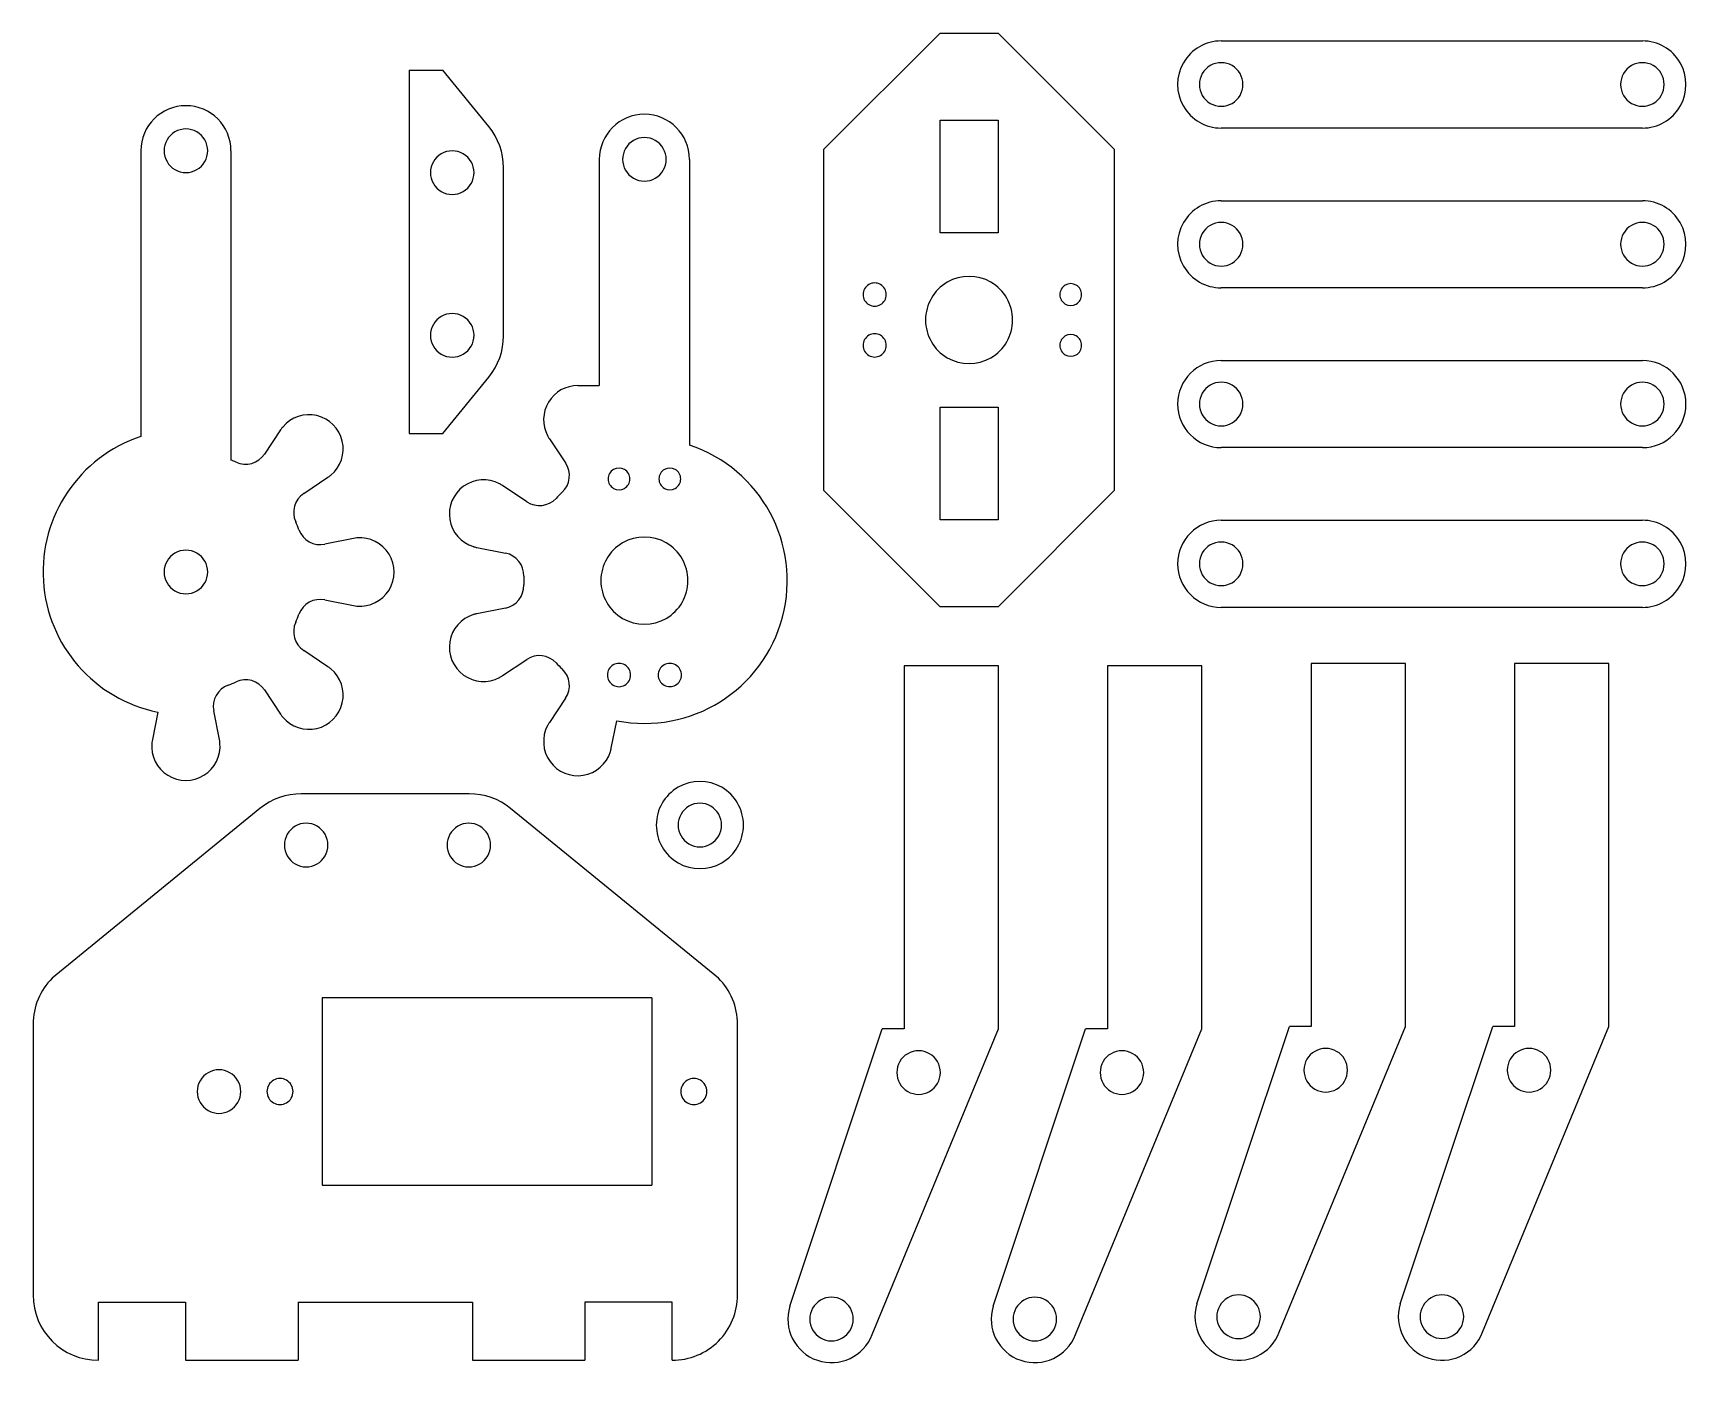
# Model space of a CAD drawing. Extents: x 13 to 336, y 567 to 827.
import ezdxf

# ---------------------------------------------------------------- set-up
doc = ezdxf.new("R2010")
doc.units = 0
doc.layers.get('0').update_dxf_attribs({"linetype": 'CONTINUOUS'})

msp = doc.modelspace()

# ---------------------------------------------------------------- linework, layer by layer
at = {"color": 1}
for points in [[(167.07933, 804.763773), (189.756503, 827.440938)], [(189.756503, 827.440938), (201.095085, 827.440938)], [(223.77225, 804.763773), (201.095085, 827.440938)], [(244.63254, 825.917838), (326.837265, 825.917838)], [(86.130982, 820.195263), (86.130982, 749.329121), (92.730503, 749.329121)], [(86.130982, 820.195263), (92.730503, 820.195263)], [(101.684453, 809.219238), (92.730503, 820.195263)], [(326.837265, 808.909961), (244.63254, 808.909961)], [(33.766197, 804.479351), (33.766197, 748.720069)], [(51.369347, 804.479351), (51.369347, 744.126056)], [(167.07933, 738.149599), (167.07933, 804.763773)], [(223.77225, 804.763773), (223.77225, 738.149599)], [(104.55618, 768.368396), (104.55618, 801.155981)], [(123.26001, 802.800033), (123.26001, 758.664499)], [(140.863163, 802.800033), (140.863163, 747.040744)], [(244.63254, 794.736738), (326.837265, 794.736738)], [(326.837265, 777.728861), (244.63254, 777.728861)], [(244.63254, 763.555631), (326.837265, 763.555631)], [(92.730503, 749.329121), (101.684453, 760.305139)], [(119.056703, 758.664499), (123.26001, 758.664499)], [(61.044834, 750.004504), (57.899927, 745.284716)], [(113.513385, 748.277644), (116.670398, 743.565949)], [(326.837265, 746.547761), (244.63254, 746.547761)], [(65.577864, 737.606779), (70.297652, 740.751686)], [(109.090942, 735.986494), (104.379247, 739.143506)], [(167.07933, 738.149599), (189.756503, 715.472434)], [(201.095085, 715.472434), (223.77225, 738.149599)], [(244.63254, 732.374531), (326.837265, 732.374531)], [(75.938595, 728.919071), (69.679832, 727.703749)], [(99.371655, 727.054121), (104.935673, 725.954786)], [(69.679832, 716.845511), (75.938595, 715.630189)], [(104.935673, 715.235824), (99.371655, 714.136496)], [(201.095085, 715.472434), (189.756503, 715.472434)], [(326.837265, 715.366654), (244.63254, 715.366654)], [(70.297652, 703.797566), (65.577864, 706.942474)], [(104.379247, 702.047104), (109.090942, 705.204116)], [(280.620637, 633.556031), (280.620637, 704.422174), (262.19544, 704.422174), (262.19544, 633.556031), (257.943465, 633.556031)], [(320.305673, 633.556031), (320.305673, 704.422174), (301.880475, 704.422174), (301.880475, 633.556031), (297.628508, 633.556031)], [(201.165247, 633.099341), (201.165247, 703.965484), (182.74005, 703.965484), (182.74005, 633.099341), (178.488083, 633.099341)], [(240.85029, 633.099341), (240.85029, 703.965484), (222.425093, 703.965484), (222.425093, 633.099341), (218.173125, 633.099341)], [(57.899926, 699.264544), (61.044834, 694.544749)], [(116.670398, 697.624661), (113.513385, 692.912966)], [(37.095189, 694.945526), (36.025042, 689.601394)], [(49.110504, 689.601394), (47.996889, 695.162569)], [(125.60277, 687.905374), (126.659198, 693.252236)], [(97.880565, 678.995404), (65.092989, 678.995404)], [(57.029724, 676.123676), (16.482738, 643.046486)], [(146.490817, 643.046486), (105.94383, 676.123676)], [(133.502527, 639.168634), (69.156069, 639.168634)], [(69.156069, 639.168634), (69.156069, 602.601701)], [(133.502527, 639.168634), (133.502527, 602.601701)], [(12.74662, 634.026694), (12.74662, 581.200129)], [(150.226935, 581.200129), (150.226935, 634.026694)], [(160.435605, 578.981494), (178.488083, 633.099341)], [(176.521815, 573.485636), (201.165247, 633.099341)], [(200.12064, 578.981494), (218.173125, 633.099341)], [(216.206857, 573.485636), (240.85029, 633.099341)], [(239.890987, 579.438184), (257.943465, 633.556031)], [(255.977205, 573.942334), (280.620637, 633.556031)], [(279.57603, 579.438184), (297.628508, 633.556031)], [(295.662248, 573.942334), (320.305673, 633.556031)], [(69.156069, 602.601701), (133.502527, 602.601701)], [(25.502525, 568.444226), (25.502525, 579.782809), (42.510399, 579.782809), (42.510399, 568.444226)], [(64.478904, 579.782809), (98.49465, 579.782809), (98.49465, 568.444226)], [(64.478904, 579.782809), (64.478904, 568.444226)], [(137.471025, 568.444226), (137.471025, 579.782809), (120.463155, 579.782809), (120.463155, 568.444226)], [(42.510399, 568.444226), (64.478904, 568.444226)], [(98.49465, 568.444226), (120.463155, 568.444226)]]:
    msp.add_lwpolyline(points, dxfattribs=at)
for points in [[(248.884507, 817.413903)], [(331.089233, 817.413903)], [(189.756503, 810.433061), (201.095085, 810.433061), (201.095085, 788.464556), (189.756503, 788.464556)], [(46.819741, 804.479351)], [(136.31355, 802.800033)], [(98.80185, 800.211011)], [(248.884507, 786.232796)], [(331.089233, 786.232796)], [(179.268308, 776.417313)], [(217.394295, 776.417313)], [(203.929725, 771.456686)], [(98.80185, 768.462978)], [(179.268308, 766.496051)], [(217.394295, 766.496051)], [(189.756503, 754.448809), (201.095085, 754.448809), (201.095085, 732.480304), (189.756503, 732.480304)], [(248.884507, 755.051696)], [(331.089233, 755.051696)], [(129.226943, 740.437826)], [(139.148198, 740.437826)], [(248.884507, 723.870596)], [(331.089233, 723.870596)], [(46.819741, 722.274626)], [(140.565525, 720.595309)], [(129.36867, 702.170111)], [(139.289932, 702.170111)], [(147.136125, 672.893531)], [(151.388092, 672.893531)], [(70.289927, 668.989106)], [(102.037958, 668.989106)], [(189.826665, 624.595399)], [(229.511707, 624.595399)], [(269.282055, 625.052096)], [(308.96709, 625.052096)], [(53.282057, 620.885171)], [(63.486774, 620.885171)], [(144.274177, 620.885171)], [(172.818788, 576.491464)], [(212.50383, 576.491464)], [(252.274178, 576.948161)], [(291.95922, 576.948161)]]:
    msp.add_lwpolyline(points, close=True, dxfattribs=at)
for points in [[(244.63254, 825.917838), (241.594375, 825.917838), (238.786995, 824.296996), (237.267913, 821.665869)], [(334.201892, 821.665869), (332.68281, 824.296996), (329.87543, 825.917838), (326.837265, 825.917838)], [(237.267913, 821.665869), (235.748831, 819.034741), (235.748831, 815.793058), (237.267913, 813.16193)], [(242.505663, 821.098793), (241.189645, 820.338565), (240.379467, 818.933721), (240.380572, 817.413903)], [(246.759417, 821.098793), (245.4434, 821.859022), (243.82168, 821.859022), (242.505663, 821.098793)], [(248.884507, 817.413903), (248.885613, 818.933721), (248.075435, 820.338565), (246.759417, 821.098793)], [(324.710552, 821.09832), (323.394618, 820.338218), (322.584395, 818.933586), (322.585298, 817.413903)], [(328.963978, 821.09832), (327.648044, 821.858422), (326.026486, 821.858422), (324.710552, 821.09832)], [(331.089233, 817.413903), (331.090135, 818.933586), (330.279912, 820.338218), (328.963978, 821.09832)], [(334.201892, 813.16193), (335.720974, 815.793058), (335.720974, 819.034741), (334.201892, 821.665869)], [(240.380572, 817.413903), (240.379467, 815.894085), (241.189645, 814.489241), (242.505663, 813.729013)], [(246.759417, 813.729013), (248.075435, 814.489241), (248.885613, 815.894085), (248.884507, 817.413903)], [(322.585298, 817.413903), (322.584395, 815.89422), (323.394618, 814.489588), (324.710552, 813.729486)], [(328.963978, 813.729486), (330.279912, 814.489588), (331.090135, 815.89422), (331.089233, 817.413903)], [(42.567772, 813.277293), (37.708215, 813.277293), (33.768203, 809.338907), (33.766197, 804.479351)], [(51.369347, 804.479351), (51.36734, 809.338907), (47.427329, 813.277293), (42.567772, 813.277293)], [(132.061586, 811.601609), (127.20061, 811.601609), (123.26001, 807.661009), (123.26001, 802.800033)], [(140.863163, 802.800033), (140.863162, 807.661009), (136.922562, 811.601609), (132.061586, 811.601609)], [(237.267913, 813.16193), (238.786995, 810.530802), (241.594375, 808.909961), (244.63254, 808.909961)], [(242.505663, 813.729013), (243.82168, 812.968784), (245.4434, 812.968784), (246.759417, 813.729013)], [(324.710552, 813.729486), (326.026486, 812.969384), (327.648044, 812.969384), (328.963978, 813.729486)], [(326.837265, 808.909961), (329.87543, 808.909961), (332.68281, 810.530802), (334.201892, 813.16193)], [(40.440897, 808.164241), (39.124879, 807.404012), (38.314701, 805.999169), (38.315807, 804.479351)], [(44.694651, 808.164241), (43.378634, 808.924469), (41.756914, 808.924469), (40.440897, 808.164241)], [(46.819741, 804.479351), (46.820847, 805.999169), (46.010669, 807.404012), (44.694651, 808.164241)], [(104.55618, 801.155981), (104.55618, 804.094261), (103.541797, 806.942451), (101.684452, 809.219238)], [(38.315807, 804.479351), (38.314701, 802.959532), (39.124879, 801.554689), (40.440897, 800.79446)], [(44.694651, 800.79446), (46.010669, 801.554689), (46.820847, 802.959532), (46.819741, 804.479351)], [(96.676596, 803.895428), (95.360662, 804.65553), (93.739103, 804.65553), (92.423169, 803.895428)], [(129.934869, 806.48445), (128.618935, 805.724348), (127.808712, 804.319716), (127.809615, 802.800033)], [(134.188296, 806.48445), (132.872362, 807.244552), (131.250803, 807.244552), (129.934869, 806.48445)], [(136.31355, 802.800033), (136.314453, 804.319716), (135.50423, 805.724348), (134.188296, 806.48445)], [(92.423169, 803.895428), (91.107235, 803.135325), (90.297012, 801.730694), (90.297915, 800.211011)], [(98.80185, 800.211011), (98.802753, 801.730694), (97.99253, 803.135325), (96.676596, 803.895428)], [(127.809615, 802.800033), (127.808712, 801.28035), (128.618935, 799.875718), (129.934869, 799.115616)], [(134.188296, 799.115616), (135.50423, 799.875718), (136.314453, 801.28035), (136.31355, 802.800033)], [(40.440897, 800.79446), (41.756914, 800.034232), (43.378634, 800.034232), (44.694651, 800.79446)], [(90.297915, 800.211011), (90.297012, 798.691327), (91.107235, 797.286696), (92.423169, 796.526594)], [(96.676596, 796.526594), (97.99253, 797.286696), (98.802753, 798.691327), (98.80185, 800.211011)], [(129.934869, 799.115616), (131.250803, 798.355514), (132.872362, 798.355514), (134.188296, 799.115616)], [(92.423169, 796.526594), (93.739103, 795.766491), (95.360662, 795.766491), (96.676596, 796.526594)], [(244.63254, 794.736738), (241.594375, 794.736738), (238.786995, 793.115896), (237.267913, 790.484769)], [(334.201892, 790.484769), (332.68281, 793.115896), (329.87543, 794.736738), (326.837265, 794.736738)], [(237.267913, 790.484769), (235.748831, 787.853641), (235.748831, 784.611958), (237.267913, 781.98083)], [(242.505663, 789.917686), (241.189645, 789.157457), (240.379467, 787.752614), (240.380572, 786.232796)], [(246.759417, 789.917686), (245.4434, 790.677914), (243.82168, 790.677914), (242.505663, 789.917686)], [(248.884507, 786.232796), (248.885613, 787.752614), (248.075435, 789.157457), (246.759417, 789.917686)], [(324.710552, 789.917213), (323.394618, 789.15711), (322.584395, 787.752479), (322.585298, 786.232796)], [(328.963978, 789.917213), (327.648044, 790.677315), (326.026486, 790.677315), (324.710552, 789.917213)], [(331.089233, 786.232796), (331.090135, 787.752479), (330.279912, 789.15711), (328.963978, 789.917213)], [(334.201892, 781.98083), (335.720974, 784.611958), (335.720974, 787.853641), (334.201892, 790.484769)], [(240.380572, 786.232796), (240.379467, 784.712977), (241.189645, 783.308134), (242.505663, 782.547905)], [(246.759417, 782.547905), (248.075435, 783.308134), (248.885613, 784.712977), (248.884507, 786.232796)], [(322.585298, 786.232796), (322.584395, 784.713112), (323.394618, 783.308481), (324.710552, 782.548379)], [(328.963978, 782.548379), (330.279912, 783.308481), (331.090135, 784.713112), (331.089233, 786.232796)], [(237.267913, 781.98083), (238.786995, 779.349702), (241.594375, 777.728861), (244.63254, 777.728861)], [(242.505663, 782.547905), (243.82168, 781.787677), (245.4434, 781.787677), (246.759417, 782.547905)], [(324.710552, 782.548379), (326.026486, 781.788276), (327.648044, 781.788276), (328.963978, 782.548379)], [(326.837265, 777.728861), (329.87543, 777.728861), (332.68281, 779.349702), (334.201892, 781.98083)], [(175.865981, 778.383387), (175.163965, 777.977718), (174.731945, 777.228111), (174.732878, 776.417313)], [(178.135204, 778.383387), (177.433187, 778.789055), (176.567998, 778.789055), (175.865981, 778.383387)], [(179.268308, 776.417313), (179.26924, 777.228111), (178.83722, 777.977718), (178.135204, 778.383387)], [(191.172036, 778.826466), (188.540001, 777.306009), (186.919644, 774.496322), (186.921855, 771.456686)], [(199.679544, 778.826466), (197.04751, 780.346923), (193.80407, 780.346923), (191.172036, 778.826466)], [(203.929725, 771.456686), (203.931936, 774.496322), (202.311579, 777.306009), (199.679544, 778.826466)], [(216.331819, 778.259958), (215.673775, 778.640125), (214.862847, 778.640125), (214.204804, 778.259958)], [(174.732878, 776.417313), (174.731945, 775.606515), (175.163965, 774.856908), (175.865981, 774.45124)], [(178.135204, 774.45124), (178.83722, 774.856908), (179.26924, 775.606515), (179.268308, 776.417313)], [(214.204804, 778.259958), (213.54676, 777.87979), (213.141689, 777.177279), (213.142328, 776.417313)], [(213.142328, 776.417313), (213.141689, 775.657347), (213.54676, 774.954836), (214.204804, 774.574668)], [(217.394295, 776.417313), (217.394933, 777.177279), (216.989863, 777.87979), (216.331819, 778.259958)], [(216.331819, 774.574668), (216.989863, 774.954836), (217.394933, 775.657347), (217.394295, 776.417313)], [(92.423169, 772.147395), (91.107235, 771.387293), (90.297012, 769.982661), (90.297915, 768.462978)], [(96.676596, 772.147395), (95.360662, 772.907497), (93.739103, 772.907497), (92.423169, 772.147395)], [(98.80185, 768.462978), (98.802753, 769.982661), (97.99253, 771.387293), (96.676596, 772.147395)], [(175.865981, 774.45124), (176.567998, 774.045571), (177.433187, 774.045571), (178.135204, 774.45124)], [(214.204804, 774.574668), (214.862847, 774.194501), (215.673775, 774.194501), (216.331819, 774.574668)], [(178.135204, 768.462125), (177.433187, 768.867793), (176.567998, 768.867793), (175.865981, 768.462125)], [(186.921855, 771.456686), (186.919644, 768.417049), (188.540001, 765.607362), (191.172036, 764.086905)], [(199.679544, 764.086905), (202.311579, 765.607362), (203.931936, 768.417049), (203.929725, 771.456686)], [(216.331819, 768.338696), (215.673775, 768.718863), (214.862847, 768.718863), (214.204804, 768.338696)], [(90.297915, 768.462978), (90.297012, 766.943295), (91.107235, 765.538663), (92.423169, 764.778561)], [(96.676596, 764.778561), (97.99253, 765.538663), (98.802753, 766.943295), (98.80185, 768.462978)], [(101.684453, 760.305139), (103.541797, 762.581926), (104.556179, 765.430116), (104.55618, 768.368396)], [(175.865981, 768.462125), (175.163965, 768.056456), (174.731945, 767.306849), (174.732878, 766.496051)], [(174.732878, 766.496051), (174.731945, 765.685253), (175.163965, 764.935646), (175.865981, 764.529978)], [(179.268308, 766.496051), (179.26924, 767.306849), (178.83722, 768.056456), (178.135204, 768.462125)], [(178.135204, 764.529978), (178.83722, 764.935646), (179.26924, 765.685253), (179.268308, 766.496051)], [(214.204804, 768.338696), (213.54676, 767.958528), (213.141689, 767.256017), (213.142328, 766.496051)], [(213.142328, 766.496051), (213.141689, 765.736085), (213.54676, 765.033574), (214.204804, 764.653407)], [(217.394295, 766.496051), (217.394933, 767.256017), (216.989863, 767.958528), (216.331819, 768.338696)], [(216.331819, 764.653407), (216.989863, 765.033574), (217.394933, 765.736085), (217.394295, 766.496051)], [(92.423169, 764.778561), (93.739103, 764.018459), (95.360662, 764.018459), (96.676596, 764.778561)], [(175.865981, 764.529978), (176.567998, 764.124309), (177.433187, 764.124309), (178.135204, 764.529978)], [(191.172036, 764.086905), (193.80407, 762.566448), (197.04751, 762.566448), (199.679544, 764.086905)], [(214.204804, 764.653407), (214.862847, 764.273239), (215.673775, 764.273239), (216.331819, 764.653407)], [(244.63254, 763.555631), (239.938362, 763.552217), (236.134789, 759.745875), (236.134789, 755.051696)], [(335.335016, 755.051696), (335.335016, 759.745875), (331.531443, 763.552217), (326.837265, 763.555631)], [(246.759417, 758.736587), (245.4434, 759.496815), (243.82168, 759.496815), (242.505663, 758.736587)], [(328.963978, 758.736113), (327.648044, 759.496216), (326.026486, 759.496216), (324.710552, 758.736113)], [(119.056703, 758.664499), (116.719188, 758.6645), (114.552106, 757.441325), (113.344134, 755.440132)], [(242.505663, 758.736587), (241.189645, 757.976358), (240.379467, 756.571515), (240.380572, 755.051696)], [(248.884507, 755.051696), (248.885613, 756.571515), (248.075435, 757.976358), (246.759417, 758.736587)], [(324.710552, 758.736113), (323.394618, 757.976011), (322.584395, 756.571379), (322.585298, 755.051696)], [(331.089233, 755.051696), (331.090135, 756.571379), (330.279912, 757.976011), (328.963978, 758.736113)], [(68.126369, 752.799662), (65.663061, 753.379432), (63.083762, 752.515831), (61.466177, 750.569696)], [(73.092802, 747.833229), (72.513033, 750.296538), (70.589678, 752.219893), (68.126369, 752.799662)], [(113.344134, 755.440132), (112.136162, 753.438938), (112.063451, 750.951548), (113.152462, 748.883209)], [(236.134789, 755.051696), (236.134789, 750.357517), (239.938362, 746.551176), (244.63254, 746.547761)], [(240.380572, 755.051696), (240.379467, 753.531878), (241.189645, 752.127035), (242.505663, 751.366806)], [(246.759417, 751.366806), (248.075435, 752.127035), (248.885613, 753.531878), (248.884507, 755.051696)], [(322.585298, 755.051696), (322.584395, 753.532013), (323.394618, 752.127382), (324.710552, 751.367279)], [(326.837265, 746.547761), (331.531443, 746.551176), (335.335016, 750.357517), (335.335016, 755.051696)], [(328.963978, 751.367279), (330.279912, 752.127382), (331.090135, 753.532013), (331.089233, 755.051696)], [(61.412034, 750.503696), (61.281969, 750.343075), (61.159437, 750.176498), (61.044834, 750.004504)], [(61.466177, 750.569696), (61.447986, 750.547812), (61.429936, 750.525812), (61.412027, 750.503696)], [(242.505663, 751.366806), (243.82168, 750.606577), (245.4434, 750.606577), (246.759417, 751.366806)], [(324.710552, 751.367279), (326.026486, 750.607177), (327.648044, 750.607177), (328.963978, 751.367279)], [(33.766197, 748.720069), (21.77385, 744.728772), (13.968431, 733.16744), (14.749378, 720.55249)], [(70.862837, 741.173036), (72.808971, 742.790622), (73.672572, 745.36992), (73.092802, 747.833229)], [(113.152462, 748.883209), (113.165727, 748.858028), (113.179152, 748.832933), (113.192737, 748.807924)], [(113.192715, 748.807924), (113.291335, 748.626293), (113.39834, 748.449342), (113.513385, 748.277644)], [(159.009492, 713.479152), (162.765369, 727.702154), (154.820967, 742.395306), (140.863163, 747.040744)], [(52.350699, 743.704676), (52.026808, 743.852534), (51.699606, 743.99303), (51.369347, 744.126056)], [(52.350699, 743.704676), (54.337508, 742.797688), (56.688871, 743.467195), (57.899927, 745.284716)], [(116.006565, 737.834479), (117.604831, 739.322961), (117.886115, 741.751544), (116.670397, 743.565949)], [(70.297652, 740.751686), (70.469643, 740.866289), (70.636218, 740.988822), (70.796837, 741.118886)], [(70.796836, 741.118886), (70.818952, 741.136795), (70.840952, 741.154846), (70.862836, 741.173036)], [(103.773683, 739.504429), (101.534475, 740.683401), (98.821027, 740.49421), (96.767093, 739.015906)], [(126.037961, 742.278985), (125.380178, 741.899214), (124.974968, 741.197368), (124.974968, 740.437826)], [(124.974968, 740.437826), (124.974968, 739.678284), (125.380178, 738.976438), (126.037961, 738.596667)], [(128.163949, 742.278985), (127.506166, 742.658757), (126.695744, 742.658757), (126.037961, 742.278985)], [(129.226943, 740.437826), (129.226943, 741.197368), (128.821732, 741.899214), (128.163949, 742.278985)], [(128.163949, 738.596667), (128.821732, 738.976438), (129.226943, 739.678284), (129.226943, 740.437826)], [(135.958706, 742.280471), (135.300662, 741.900303), (134.895592, 741.197792), (134.89623, 740.437826)], [(134.89623, 740.437826), (134.895592, 739.67786), (135.300662, 738.975349), (135.958706, 738.595182)], [(138.085721, 742.280471), (137.427678, 742.660638), (136.61675, 742.660638), (135.958706, 742.280471)], [(139.148198, 740.437826), (139.148836, 741.197792), (138.743765, 741.900303), (138.085721, 742.280471)], [(138.085721, 738.595182), (138.743765, 738.975349), (139.148836, 739.67786), (139.148198, 740.437826)], [(65.577864, 737.606779), (63.760347, 736.395724), (63.09084, 734.044366), (63.997824, 732.057559)], [(96.767093, 739.015906), (94.71316, 737.537601), (93.672248, 735.024615), (94.079278, 732.526946)], [(103.848968, 739.464176), (103.823959, 739.477762), (103.798863, 739.491187), (103.773683, 739.504451)], [(104.379248, 739.143506), (104.207549, 739.258551), (104.030598, 739.365556), (103.848968, 739.464176)], [(109.090942, 735.986494), (110.905347, 734.770776), (113.33393, 735.052061), (114.822412, 736.650326)], [(116.006565, 737.834479), (115.597938, 737.45392), (115.202971, 737.058953), (114.822412, 736.650326)], [(126.037961, 738.596667), (126.695744, 738.216896), (127.506166, 738.216896), (128.163949, 738.596667)], [(135.958706, 738.595182), (136.61675, 738.215014), (137.427678, 738.215014), (138.085721, 738.595182)], [(64.638677, 730.510391), (64.443463, 731.033546), (64.229711, 731.549594), (63.997824, 732.057559)], [(64.638677, 730.510391), (65.402224, 728.464166), (67.538303, 727.274912), (69.679832, 727.703749)], [(94.079278, 732.526946), (94.486309, 730.029276), (96.271229, 727.976801), (98.688248, 727.227101)], [(244.63254, 732.374531), (239.935944, 732.374531), (236.128602, 728.567188), (236.128602, 723.870593)], [(334.201892, 728.122562), (332.68281, 730.75369), (329.87543, 732.374531), (326.837265, 732.374531)], [(44.694651, 725.959517), (43.378634, 726.719745), (41.756914, 726.719745), (40.440897, 725.959517)], [(82.224893, 725.786431), (80.893028, 727.938213), (78.458527, 729.151394), (75.938595, 728.919071)], [(98.688247, 727.227101), (98.715427, 727.218677), (98.74266, 727.210427), (98.769945, 727.202351)], [(98.769945, 727.202336), (98.968111, 727.143639), (99.168898, 727.094181), (99.371655, 727.054121)], [(127.809617, 727.959936), (125.178489, 726.440854), (123.557647, 723.633474), (123.557648, 720.595309)], [(136.313556, 727.959936), (133.682428, 729.479018), (130.440745, 729.479018), (127.809617, 727.959936)], [(140.565525, 720.595309), (140.565525, 723.633474), (138.944684, 726.440854), (136.313556, 727.959936)], [(242.505663, 727.555487), (241.189645, 726.795258), (240.379467, 725.390415), (240.380572, 723.870596)], [(246.759417, 727.555487), (245.4434, 728.315715), (243.82168, 728.315715), (242.505663, 727.555487)], [(248.884507, 723.870596), (248.885613, 725.390415), (248.075435, 726.795258), (246.759417, 727.555487)], [(324.710552, 727.555013), (323.394618, 726.794911), (322.584395, 725.390279), (322.585298, 723.870596)], [(328.963978, 727.555013), (327.648044, 728.315116), (326.026486, 728.315116), (324.710552, 727.555013)], [(331.089233, 723.870596), (331.090135, 725.390279), (330.279912, 726.794911), (328.963978, 727.555013)], [(334.201892, 719.618623), (335.720974, 722.249751), (335.720974, 725.491434), (334.201892, 728.122562)], [(40.440897, 725.959517), (39.124879, 725.199288), (38.314701, 723.794445), (38.315807, 722.274626)], [(46.819741, 722.274626), (46.820847, 723.794445), (46.010669, 725.199288), (44.694651, 725.959517)], [(82.224893, 718.762829), (83.556759, 720.914611), (83.556759, 723.634649), (82.224893, 725.786431)], [(108.519037, 721.432624), (108.596666, 723.615286), (107.078294, 725.531453), (104.935673, 725.954786)], [(236.128602, 723.870593), (236.128602, 719.173997), (239.935944, 715.366654), (244.63254, 715.366654)], [(240.380572, 723.870596), (240.379467, 722.350778), (241.189645, 720.945935), (242.505663, 720.185706)], [(246.759417, 720.185706), (248.075435, 720.945935), (248.885613, 722.350778), (248.884507, 723.870596)], [(322.585298, 723.870596), (322.584395, 722.350913), (323.394618, 720.946282), (324.710552, 720.186179)], [(328.963978, 720.186179), (330.279912, 720.946282), (331.090135, 722.350913), (331.089233, 723.870596)], [(14.749378, 720.55249), (15.530325, 707.93754), (24.702123, 697.427208), (37.095189, 694.945526)], [(38.315807, 722.274626), (38.314701, 720.754808), (39.124879, 719.349965), (40.440897, 718.589736)], [(44.694651, 718.589736), (46.010669, 719.349965), (46.820847, 720.754808), (46.819741, 722.274626)], [(108.519038, 721.432624), (108.49919, 720.874588), (108.49919, 720.316022), (108.519038, 719.757986)], [(123.557648, 720.595309), (123.557647, 717.557144), (125.178489, 714.749764), (127.809617, 713.230681)], [(136.313556, 713.230681), (138.944684, 714.749764), (140.565525, 717.557144), (140.565525, 720.595309)], [(40.440897, 718.589736), (41.756914, 717.829507), (43.378634, 717.829507), (44.694651, 718.589736)], [(69.679832, 716.845511), (67.538303, 717.274348), (65.402224, 716.085094), (64.638677, 714.038869)], [(75.938595, 715.630189), (78.458527, 715.397866), (80.893028, 716.611047), (82.224893, 718.762829)], [(104.935673, 715.235824), (107.078294, 715.659157), (108.596666, 717.575324), (108.519037, 719.757986)], [(242.505663, 720.185706), (243.82168, 719.425477), (245.4434, 719.425477), (246.759417, 720.185706)], [(324.710552, 720.186179), (326.026486, 719.426077), (327.648044, 719.426077), (328.963978, 720.186179)], [(326.837265, 715.366654), (329.87543, 715.366654), (332.68281, 716.987495), (334.201892, 719.618623)], [(63.997824, 712.491701), (64.229711, 712.999666), (64.443463, 713.515714), (64.638677, 714.038869)], [(98.688247, 713.963509), (96.271229, 713.213809), (94.486309, 711.161334), (94.079278, 708.663664)], [(98.769945, 713.988274), (98.74266, 713.980198), (98.715427, 713.971948), (98.688248, 713.963524)], [(99.371655, 714.136496), (99.168898, 714.096434), (98.968111, 714.046973), (98.769945, 713.988274)], [(63.997824, 712.491701), (63.090836, 710.504892), (63.760343, 708.153529), (65.577864, 706.942474)], [(126.659198, 693.252236), (141.090764, 690.400875), (155.253615, 699.256151), (159.009492, 713.479152)], [(127.809617, 713.230681), (130.440745, 711.711599), (133.682428, 711.711599), (136.313556, 713.230681)], [(94.079278, 708.663664), (93.672248, 706.165995), (94.71316, 703.653009), (96.767093, 702.174705)], [(114.822412, 704.540284), (113.33393, 706.13855), (110.905347, 706.419834), (109.090942, 705.204116)], [(114.822412, 704.540284), (115.202971, 704.131657), (115.597938, 703.73669), (116.006565, 703.356131)], [(125.966344, 704.136185), (125.264327, 703.730516), (124.832307, 702.980909), (124.83324, 702.170111)], [(128.235566, 704.136185), (127.53355, 704.541853), (126.66836, 704.541853), (125.966344, 704.136185)], [(129.36867, 702.170111), (129.369603, 702.980909), (128.937583, 703.730516), (128.235566, 704.136185)], [(135.888354, 704.134013), (135.18672, 703.728924), (134.754495, 702.980289), (134.754495, 702.170111)], [(138.156073, 704.134013), (137.454439, 704.539102), (136.589989, 704.539102), (135.888354, 704.134013)], [(139.289932, 702.170111), (139.289932, 702.980289), (138.857708, 703.728924), (138.156073, 704.134013)], [(57.899926, 699.264544), (56.688869, 701.082062), (54.337506, 701.751566), (52.350699, 700.844576)], [(70.796836, 703.430366), (70.636218, 703.560431), (70.469643, 703.682963), (70.297652, 703.797566)], [(70.862836, 703.376224), (70.840952, 703.394414), (70.818952, 703.412465), (70.796836, 703.430374)], [(73.092802, 696.716031), (73.672572, 699.17934), (72.808971, 701.758638), (70.862837, 703.376224)], [(96.767093, 702.174705), (98.821027, 700.6964), (101.534475, 700.507209), (103.773682, 701.686181)], [(103.773683, 701.686181), (103.798863, 701.699446), (103.823959, 701.712871), (103.848968, 701.726456)], [(103.848968, 701.726434), (104.030598, 701.825054), (104.207549, 701.932059), (104.379247, 702.047104)], [(116.670397, 697.624661), (117.886115, 699.439066), (117.604831, 701.867649), (116.006565, 703.356131)], [(124.83324, 702.170111), (124.832307, 701.359313), (125.264327, 700.609706), (125.966344, 700.204038)], [(128.235566, 700.204038), (128.937583, 700.609706), (129.369603, 701.359313), (129.36867, 702.170111)], [(134.754495, 702.170111), (134.754495, 701.359933), (135.18672, 700.611298), (135.888354, 700.206209)], [(138.156073, 700.206209), (138.857708, 700.611298), (139.289932, 701.359933), (139.289932, 702.170111)], [(50.803531, 700.203724), (48.757306, 699.440176), (47.568053, 697.304097), (47.996889, 695.162569)], [(50.803532, 700.203724), (51.326686, 700.398937), (51.842735, 700.61269), (52.350699, 700.844576)], [(125.966344, 700.204038), (126.66836, 699.798369), (127.53355, 699.798369), (128.235566, 700.204038)], [(135.888354, 700.206209), (136.589989, 699.80112), (137.454439, 699.80112), (138.156073, 700.206209)], [(61.044834, 694.544749), (61.159437, 694.372757), (61.281969, 694.206182), (61.412034, 694.045564)], [(68.126369, 691.749598), (70.589678, 692.329367), (72.513033, 694.252722), (73.092802, 696.716031)], [(61.412034, 694.045564), (61.429943, 694.023449), (61.447993, 694.001448), (61.466184, 693.979564)], [(61.466177, 693.979564), (63.083762, 692.033429), (65.663061, 691.169828), (68.126369, 691.749598)], [(113.152462, 692.307401), (111.97349, 690.068194), (112.162681, 687.354745), (113.640986, 685.300812)], [(113.192715, 692.382686), (113.17913, 692.357677), (113.165704, 692.332582), (113.15244, 692.307401)], [(113.513385, 692.912966), (113.39834, 692.741268), (113.291335, 692.564317), (113.192715, 692.382686)], [(35.92333, 688.903804), (35.691005, 686.38387), (36.904184, 683.949366), (39.055968, 682.617499)], [(35.931712, 688.988764), (35.928736, 688.960462), (35.925941, 688.932141), (35.923327, 688.903804)], [(36.025042, 689.601394), (35.984461, 689.398739), (35.953317, 689.194309), (35.931712, 688.988764)], [(46.079574, 682.617499), (48.231358, 683.949366), (49.444537, 686.38387), (49.212211, 688.903804)], [(49.203834, 688.988764), (49.182229, 689.194309), (49.151085, 689.398739), (49.110504, 689.601394)], [(49.212211, 688.903804), (49.209593, 688.932141), (49.206793, 688.960462), (49.203812, 688.988764)], [(113.640986, 685.300812), (115.119291, 683.246879), (117.632276, 682.205966), (120.129946, 682.612997)], [(120.129946, 682.612997), (122.627615, 683.020028), (124.680091, 684.804948), (125.42979, 687.221966)], [(125.42979, 687.221966), (125.438214, 687.249146), (125.446464, 687.276379), (125.45454, 687.303664)], [(125.454555, 687.303664), (125.513252, 687.50183), (125.56271, 687.702617), (125.60277, 687.905374)], [(39.055968, 682.617499), (41.207751, 681.285632), (43.927791, 681.285632), (46.079574, 682.617499)], [(147.137912, 680.263312), (144.505877, 681.783769), (141.262438, 681.783769), (138.630403, 680.263312)], [(65.092989, 678.995404), (62.154706, 678.995405), (59.306513, 677.981023), (57.029724, 676.123676)], [(105.94383, 676.123676), (103.667041, 677.981023), (100.818848, 678.995405), (97.880565, 678.995404)], [(138.630403, 680.263312), (135.998368, 678.742855), (134.378011, 675.933168), (134.380223, 672.893531)], [(151.388092, 672.893531), (151.390304, 675.933168), (149.769947, 678.742855), (147.137912, 680.263312)], [(140.75728, 676.578422), (139.441263, 675.818193), (138.631084, 674.41335), (138.63219, 672.893531)], [(145.011035, 676.578422), (143.695017, 677.33865), (142.073298, 677.33865), (140.75728, 676.578422)], [(147.136125, 672.893531), (147.137231, 674.41335), (146.327052, 675.818193), (145.011035, 676.578422)], [(63.911082, 672.673997), (62.595064, 671.913768), (61.784886, 670.508925), (61.785992, 668.989106)], [(68.164836, 672.673997), (66.848819, 673.434225), (65.227099, 673.434225), (63.911082, 672.673997)], [(70.289927, 668.989106), (70.291032, 670.508925), (69.480854, 671.913768), (68.164836, 672.673997)], [(95.659113, 672.673997), (94.343095, 671.913768), (93.532917, 670.508925), (93.534023, 668.989106)], [(99.912867, 672.673997), (98.59685, 673.434225), (96.97513, 673.434225), (95.659113, 672.673997)], [(102.037958, 668.989106), (102.039063, 670.508925), (101.228885, 671.913768), (99.912867, 672.673997)], [(134.380223, 672.893531), (134.378011, 669.853894), (135.998368, 667.044208), (138.630403, 665.523751)], [(138.63219, 672.893531), (138.631084, 671.373713), (139.441263, 669.96887), (140.75728, 669.208641)], [(145.011035, 669.208641), (146.327052, 669.96887), (147.137231, 671.373713), (147.136125, 672.893531)], [(147.137912, 665.523751), (149.769947, 667.044208), (151.390304, 669.853894), (151.388092, 672.893531)], [(61.785992, 668.989106), (61.784886, 667.469288), (62.595064, 666.064445), (63.911082, 665.304216)], [(68.164836, 665.304216), (69.480854, 666.064445), (70.291032, 667.469288), (70.289927, 668.989106)], [(93.534023, 668.989106), (93.532917, 667.469288), (94.343095, 666.064445), (95.659113, 665.304216)], [(99.912867, 665.304216), (101.228885, 666.064445), (102.039063, 667.469288), (102.037958, 668.989106)], [(140.75728, 669.208641), (142.073298, 668.448412), (143.695017, 668.448412), (145.011035, 669.208641)], [(138.630403, 665.523751), (141.262438, 664.003294), (144.505877, 664.003294), (147.137912, 665.523751)], [(63.911082, 665.304216), (65.227099, 664.543987), (66.848819, 664.543987), (68.164836, 665.304216)], [(95.659113, 665.304216), (96.97513, 664.543987), (98.59685, 664.543987), (99.912867, 665.304216)], [(16.482738, 643.046486), (14.09054, 640.654289), (12.746618, 637.409772), (12.74662, 634.026694)], [(150.226935, 634.026694), (150.226937, 637.409772), (148.883015, 640.654289), (146.490817, 643.046486)], [(183.447984, 628.279816), (182.13205, 627.519713), (181.321827, 626.115082), (181.32273, 624.595399)], [(187.701411, 628.279816), (186.385477, 629.039918), (184.763918, 629.039918), (183.447984, 628.279816)], [(189.826665, 624.595399), (189.827568, 626.115082), (189.017345, 627.519713), (187.701411, 628.279816)], [(223.133751, 628.277714), (221.818186, 627.518172), (221.007765, 626.114482), (221.007765, 624.595399)], [(227.385722, 628.277714), (226.070157, 629.037255), (224.449315, 629.037255), (223.133751, 628.277714)], [(229.511707, 624.595399), (229.511707, 626.114482), (228.701286, 627.518172), (227.385722, 628.277714)], [(262.904098, 628.734411), (261.588534, 627.97487), (260.778112, 626.571179), (260.778112, 625.052096)], [(267.156069, 628.734411), (265.840505, 629.493953), (264.219663, 629.493953), (262.904098, 628.734411)], [(269.282055, 625.052096), (269.282055, 626.571179), (268.471634, 627.97487), (267.156069, 628.734411)], [(302.588409, 628.736513), (301.272475, 627.976411), (300.462252, 626.571779), (300.463155, 625.052096)], [(306.841836, 628.736513), (305.525902, 629.496616), (303.904343, 629.496616), (302.588409, 628.736513)], [(308.96709, 625.052096), (308.967993, 626.571779), (308.15777, 627.976411), (306.841836, 628.736513)], [(46.9041, 624.567486), (45.588535, 623.807945), (44.778114, 622.404254), (44.778114, 620.885171)], [(51.156071, 624.567486), (49.840506, 625.327028), (48.219664, 625.327028), (46.9041, 624.567486)], [(53.282057, 620.885171), (53.282057, 622.404254), (52.471635, 623.807945), (51.156071, 624.567486)], [(62.211183, 623.094559), (61.421845, 623.550284), (60.44934, 623.550284), (59.660002, 623.094559)], [(142.998587, 623.094559), (142.209249, 623.550284), (141.236744, 623.550284), (140.447406, 623.094559)], [(181.32273, 624.595399), (181.321827, 623.075716), (182.13205, 621.671084), (183.447984, 620.910982)], [(187.701411, 620.910982), (189.017345, 621.671084), (189.827568, 623.075716), (189.826665, 624.595399)], [(221.007765, 624.595399), (221.007765, 623.076316), (221.818186, 621.672625), (223.133751, 620.913084)], [(227.385722, 620.913084), (228.701286, 621.672625), (229.511707, 623.076316), (229.511707, 624.595399)], [(260.778112, 625.052096), (260.778112, 623.533013), (261.588534, 622.129323), (262.904098, 621.369781)], [(267.156069, 621.369781), (268.471634, 622.129323), (269.282055, 623.533013), (269.282055, 625.052096)], [(300.463155, 625.052096), (300.462252, 623.532413), (301.272475, 622.127782), (302.588409, 621.367679)], [(306.841836, 621.367679), (308.15777, 622.127782), (308.967993, 623.532413), (308.96709, 625.052096)], [(44.778114, 620.885171), (44.778114, 619.366088), (45.588535, 617.962398), (46.9041, 617.202856)], [(51.156071, 617.202856), (52.471635, 617.962398), (53.282057, 619.366088), (53.282057, 620.885171)], [(59.660002, 623.094559), (58.870664, 622.638834), (58.384411, 621.796621), (58.384411, 620.885171)], [(58.384411, 620.885171), (58.384411, 619.973722), (58.870664, 619.131508), (59.660002, 618.675784)], [(63.486774, 620.885171), (63.486774, 621.796621), (63.000522, 622.638834), (62.211183, 623.094559)], [(62.211183, 618.675784), (63.000522, 619.131508), (63.486774, 619.973722), (63.486774, 620.885171)], [(140.447406, 623.094559), (139.658067, 622.638834), (139.171815, 621.796621), (139.171815, 620.885171)], [(139.171815, 620.885171), (139.171815, 619.973722), (139.658067, 619.131508), (140.447406, 618.675784)], [(144.274178, 620.885171), (144.274178, 621.796621), (143.787925, 622.638834), (142.998587, 623.094559)], [(142.998587, 618.675784), (143.787925, 619.131508), (144.274177, 619.973722), (144.274177, 620.885171)], [(183.447984, 620.910982), (184.763918, 620.150879), (186.385477, 620.150879), (187.701411, 620.910982)], [(223.133751, 620.913084), (224.449315, 620.153542), (226.070157, 620.153542), (227.385722, 620.913084)], [(262.904098, 621.369781), (264.219663, 620.61024), (265.840505, 620.61024), (267.156069, 621.369781)], [(302.588409, 621.367679), (303.904343, 620.607577), (305.525902, 620.607577), (306.841836, 621.367679)], [(46.9041, 617.202856), (48.219664, 616.443315), (49.840506, 616.443315), (51.156071, 617.202856)], [(59.660002, 618.675784), (60.44934, 618.220059), (61.421845, 618.220059), (62.211183, 618.675784)], [(140.447406, 618.675784), (141.236744, 618.220059), (142.209249, 618.220059), (142.998587, 618.675784)], [(250.148923, 580.632578), (248.832989, 581.392681), (247.211431, 581.392681), (245.895497, 580.632578)], [(289.833234, 580.630476), (288.51767, 581.390018), (286.896828, 581.390018), (285.581263, 580.630476)], [(12.74662, 581.200129), (12.746621, 574.155238), (18.457634, 568.444226), (25.502525, 568.444226)], [(146.490814, 572.180342), (148.883011, 574.572538), (150.226934, 577.817052), (150.226935, 581.200129)], [(160.435605, 578.981494), (159.091493, 574.592205), (161.473543, 569.928375), (165.817493, 568.444264)], [(166.439943, 580.176354), (165.123925, 579.416126), (164.313747, 578.011282), (164.314852, 576.491464)], [(170.693697, 580.176354), (169.37768, 580.936583), (167.75596, 580.936583), (166.439943, 580.176354)], [(172.818788, 576.491464), (172.819893, 578.011282), (172.009715, 579.416126), (170.693697, 580.176354)], [(200.12064, 578.981494), (198.776459, 574.592181), (201.158506, 569.928284), (205.502497, 568.444159)], [(206.124985, 580.176354), (204.808968, 579.416126), (203.998789, 578.011282), (203.999895, 576.491464)], [(210.37874, 580.176354), (209.062722, 580.936583), (207.441003, 580.936583), (206.124985, 580.176354)], [(212.50383, 576.491464), (212.504936, 578.011282), (211.694757, 579.416126), (210.37874, 580.176354)], [(239.890987, 579.438184), (238.546832, 575.048879), (240.928882, 570.385005), (245.27286, 568.900887)], [(245.895497, 580.632578), (244.579563, 579.872476), (243.76934, 578.467844), (243.770243, 576.948161)], [(252.274178, 576.948161), (252.27508, 578.467844), (251.464857, 579.872476), (250.148923, 580.632578)], [(279.57603, 579.438184), (278.231874, 575.048879), (280.613925, 570.385005), (284.957903, 568.900887)], [(285.581263, 580.630476), (284.265699, 579.870935), (283.455277, 578.467244), (283.455277, 576.948161)], [(291.95922, 576.948161), (291.95922, 578.467244), (291.148799, 579.870935), (289.833234, 580.630476)], [(164.314852, 576.491464), (164.313747, 574.971645), (165.123925, 573.566802), (166.439943, 572.806574)], [(170.693697, 572.806574), (172.009715, 573.566802), (172.819893, 574.971645), (172.818788, 576.491464)], [(203.999895, 576.491464), (203.998789, 574.971645), (204.808968, 573.566802), (206.124985, 572.806574)], [(210.37874, 572.806574), (211.694757, 573.566802), (212.504936, 574.971645), (212.50383, 576.491464)], [(243.770243, 576.948161), (243.76934, 575.428478), (244.579563, 574.023847), (245.895497, 573.263744)], [(250.148923, 573.263744), (251.464857, 574.023847), (252.27508, 575.428478), (252.274178, 576.948161)], [(283.455277, 576.948161), (283.455277, 575.429078), (284.265699, 574.025388), (285.581263, 573.265846)], [(289.833234, 573.265846), (291.148799, 574.025388), (291.95922, 575.429078), (291.95922, 576.948161)], [(137.471025, 568.444226), (140.854102, 568.444225), (144.098617, 569.788146), (146.490814, 572.180342)], [(165.817493, 568.444264), (170.161444, 566.960152), (174.899229, 569.191488), (176.521815, 573.485636)], [(166.439943, 572.806574), (167.75596, 572.046345), (169.37768, 572.046345), (170.693697, 572.806574)], [(205.502497, 568.444159), (209.846489, 566.960034), (214.584313, 569.191427), (216.206857, 573.485636)], [(206.124985, 572.806574), (207.441003, 572.046345), (209.062722, 572.046345), (210.37874, 572.806574)], [(245.27286, 568.900887), (249.616839, 567.416769), (254.354648, 569.648144), (255.977205, 573.942334)], [(245.895497, 573.263744), (247.211431, 572.503642), (248.832989, 572.503642), (250.148923, 573.263744)], [(284.957903, 568.900887), (289.301881, 567.416769), (294.039691, 569.648144), (295.662247, 573.942334)], [(285.581263, 573.265846), (286.896828, 572.506305), (288.51767, 572.506305), (289.833234, 573.265846)]]:
    msp.add_open_spline(points, degree=3, dxfattribs=at)

doc.saveas('drawing.dxf')
